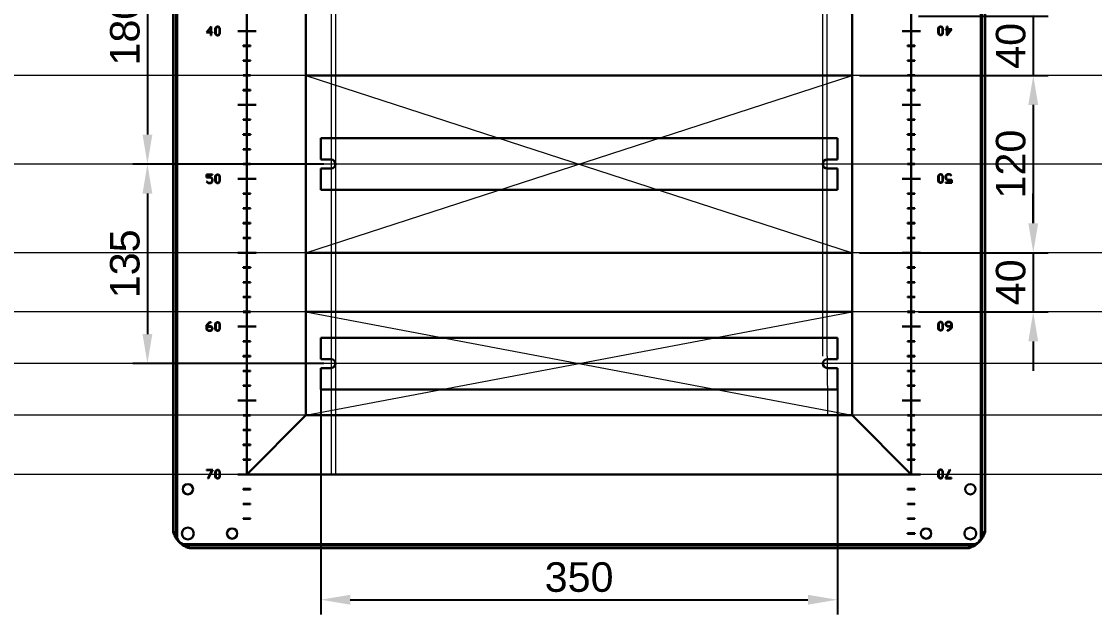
# Model space of a CAD drawing. Header units: millimetres. Extents: x 0 to 53000, y -591 to 24400.
# Drawn here: x 5230 to 5957, y 2430 to 2832 of the extents above; entities that cross this region are included whole.
import ezdxf

# ---------------------------------------------------------------- set-up
doc = ezdxf.new("R2010")
doc.units = ezdxf.units.MM
doc.layers.add('КК перф 40х60', color=6, linetype='Continuous', lineweight=30)
doc.layers.add('Основная', color=7, linetype='Continuous', lineweight=30)
doc.layers.add('Привязки', color=2, linetype='Continuous', lineweight=0, plot=False, transparency=0.8)
doc.layers.add('размеры', color=3, linetype='Continuous')
doc.styles.get("Standard").update_dxf_attribs({"font": 'arial.ttf'})
doc.dimstyles.new('ISO2', dxfattribs={"dimtxt": 20, "dimasz": 20, "dimexe": 10, "dimexo": 5, "dimgap": 5, "dimtad": 1, "dimdec": 4, "dimdsep": 46, "dimlunit": 6, "dimtxsty": 'Standard', "dimcen": 20, "dimadec": 0, "dimazin": 0, "dimtfac": 1, "dimtdec": 4, "dimtmove": 0, "dimatfit": 3, "dimfxl": 1, "dimtolj": 1, "dimtzin": 0, "dimarcsym": 0})

# ---------------------------------------------------------------- blocks, each defined once
blk = doc.blocks.new('*D343')
at = {"layer": 'Defpoints', "color": 0, "transparency": 16777216}
for p in [(5439.87, 2915), (5315.5, 2735), (5439.87, 2735)]:
    blk.add_point(p, dxfattribs=at)
at = {"layer": 'размеры', "color": 0, "lineweight": -2, "transparency": 16777216}
for p, q in [((5434.87, 2915), (5305.5, 2915)), ((5315.5, 2895), (5315.5, 2755)), ((5434.87, 2735), (5305.5, 2735))]:
    blk.add_line(p, q, dxfattribs=at)
at = {"layer": 'размеры', "color": 0, "transparency": 16777216}
for points in [[(5312.17, 2895), (5318.83, 2895), (5315.5, 2915)], [(5312.17, 2755), (5318.83, 2755), (5315.5, 2735)]]:
    blk.add_solid(points, dxfattribs=at)
at = {"layer": 'размеры', "color": 0, "transparency": 16777216, "insert": (5300.29, 2825), "char_height": 20, "attachment_point": 5, "rotation": 90}
blk.add_mtext('\\A1;180', dxfattribs=at)
blk = doc.blocks.new('*D330')
at = {"layer": 'Defpoints', "color": 0, "transparency": 16777216}
for p in [(5439.87, 2735), (5315.5, 2600), (5439.87, 2600)]:
    blk.add_point(p, dxfattribs=at)
at = {"layer": 'размеры', "color": 0, "lineweight": -2, "transparency": 16777216}
for p, q in [((5434.87, 2735), (5305.5, 2735)), ((5315.5, 2715), (5315.5, 2620)), ((5434.87, 2600), (5305.5, 2600))]:
    blk.add_line(p, q, dxfattribs=at)
at = {"layer": 'размеры', "color": 0, "transparency": 16777216}
for points in [[(5312.17, 2715), (5318.83, 2715), (5315.5, 2735)], [(5312.17, 2620), (5318.83, 2620), (5315.5, 2600)]]:
    blk.add_solid(points, dxfattribs=at)
at = {"layer": 'размеры', "color": 0, "transparency": 16777216, "insert": (5300.28, 2667.5), "char_height": 20, "attachment_point": 5, "rotation": 90}
blk.add_mtext('\\A1;135', dxfattribs=at)
blk = doc.blocks.new('*D336')
at = {"layer": 'Defpoints', "color": 0, "transparency": 16777216}
for p in [(5792.87, 2795), (5792.87, 2675), (5915.5, 2675)]:
    blk.add_point(p, dxfattribs=at)
at = {"layer": 'размеры', "color": 0, "lineweight": -2, "transparency": 16777216}
for p, q in [((5797.87, 2795), (5925.5, 2795)), ((5915.5, 2775), (5915.5, 2695)), ((5797.87, 2675), (5925.5, 2675))]:
    blk.add_line(p, q, dxfattribs=at)
at = {"layer": 'размеры', "color": 0, "transparency": 16777216}
for points in [[(5912.17, 2775), (5918.83, 2775), (5915.5, 2795)], [(5912.17, 2695), (5918.83, 2695), (5915.5, 2675)]]:
    blk.add_solid(points, dxfattribs=at)
at = {"layer": 'размеры', "color": 0, "transparency": 16777216, "insert": (5900.29, 2735), "char_height": 20, "attachment_point": 5, "rotation": 90}
blk.add_mtext('\\A1;120', dxfattribs=at)
blk = doc.blocks.new('*D337')
at = {"layer": 'Defpoints', "color": 0, "transparency": 16777216}
for p in [(5432.87, 2587.5), (5782.87, 2587.5), (5782.87, 2440.18)]:
    blk.add_point(p, dxfattribs=at)
at = {"layer": 'размеры', "color": 0, "lineweight": -2, "transparency": 16777216}
for p, q in [((5432.87, 2582.5), (5432.87, 2430.18)), ((5782.87, 2582.5), (5782.87, 2430.18)), ((5452.87, 2440.18), (5762.87, 2440.18))]:
    blk.add_line(p, q, dxfattribs=at)
at = {"layer": 'размеры', "color": 0, "transparency": 16777216}
for points in [[(5452.87, 2443.51), (5452.87, 2436.85), (5432.87, 2440.18)], [(5762.87, 2443.51), (5762.87, 2436.85), (5782.87, 2440.18)]]:
    blk.add_solid(points, dxfattribs=at)
at = {"layer": 'размеры', "color": 0, "transparency": 16777216, "insert": (5607.87, 2455.4), "char_height": 20, "attachment_point": 5}
blk.add_mtext('\\A1;350', dxfattribs=at)
blk = doc.blocks.new('*D364')
at = {"layer": 'Defpoints', "color": 0, "transparency": 16777216}
for p in [(5832.86, 2835), (5832.86, 2795), (5915.49, 2795)]:
    blk.add_point(p, dxfattribs=at)
at = {"layer": 'размеры', "color": 0, "lineweight": -2, "transparency": 16777216}
for p, q in [((5915.49, 2855), (5915.49, 2875)), ((5837.86, 2835), (5925.49, 2835)), ((5915.49, 2835), (5915.49, 2795)), ((5837.86, 2795), (5925.49, 2795)), ((5915.49, 2775), (5915.49, 2755))]:
    blk.add_line(p, q, dxfattribs=at)
at = {"layer": 'размеры', "color": 0, "transparency": 16777216}
for points in [[(5912.16, 2855), (5918.82, 2855), (5915.49, 2835)], [(5912.16, 2775), (5918.82, 2775), (5915.49, 2795)]]:
    blk.add_solid(points, dxfattribs=at)
at = {"layer": 'размеры', "color": 0, "transparency": 16777216, "insert": (5900.28, 2815), "char_height": 20, "attachment_point": 5, "rotation": 90}
blk.add_mtext('\\A1;40', dxfattribs=at)
blk = doc.blocks.new('*D365')
at = {"layer": 'Defpoints', "color": 0, "transparency": 16777216}
for p in [(5832.86, 2675), (5832.86, 2635), (5915.49, 2635)]:
    blk.add_point(p, dxfattribs=at)
at = {"layer": 'размеры', "color": 0, "lineweight": -2, "transparency": 16777216}
for p, q in [((5915.49, 2695), (5915.49, 2715)), ((5837.86, 2675), (5925.49, 2675)), ((5915.49, 2675), (5915.49, 2635)), ((5837.86, 2635), (5925.49, 2635)), ((5915.49, 2615), (5915.49, 2595))]:
    blk.add_line(p, q, dxfattribs=at)
at = {"layer": 'размеры', "color": 0, "transparency": 16777216}
for points in [[(5912.16, 2695), (5918.82, 2695), (5915.49, 2675)], [(5912.16, 2615), (5918.82, 2615), (5915.49, 2635)]]:
    blk.add_solid(points, dxfattribs=at)
at = {"layer": 'размеры', "color": 0, "transparency": 16777216, "insert": (5900.28, 2655), "char_height": 20, "attachment_point": 5, "rotation": 90}
blk.add_mtext('\\A1;40', dxfattribs=at)

msp = doc.modelspace()

# ---------------------------------------------------------------- linework, layer by layer
at = {"layer": 'КК перф 40х60'}
for p, q in [((5382.86886, 2524.99999), (5382.86886, 3175)), ((5832.86886, 3175), (5832.86886, 2524.99999)), ((5422.86886, 3135), (5422.86886, 2564.99999)), ((5792.86886, 2565), (5792.86886, 3135)), ((5422.83587, 2935.00128), (5422.86886, 2685)), ((5422.86886, 2849.99999), (5422.86886, 2564.99999)), ((5422.85786, 2794.99999), (5792.85787, 2794.99999)), ((5422.86886, 2685), (5422.86886, 2565)), ((5422.86886, 2645), (5422.86886, 2685)), ((5422.85786, 2675), (5792.85787, 2675)), ((5422.85786, 2635), (5792.85787, 2635)), ((5422.86886, 2564.99999), (5382.86886, 2524.99999)), ((5422.86886, 2564.99999), (5792.86886, 2564.99999)), ((5792.86886, 2565), (5832.86886, 2524.99999)), ((5832.86886, 2524.99999), (5382.86886, 2524.99999))]:
    msp.add_line(p, q, dxfattribs=at)
at = {"layer": 'Основная', "linetype": 'Continuous'}
for p, q in [((5332.86886, 3213.21365), (5332.86886, 2486.78634)), ((5332.86886, 3213.21365), (5332.86886, 2486.78634)), ((5332.86886, 3212.89998), (5332.86886, 2487.10001)), ((5332.86886, 3212.89998), (5332.86886, 2487.10001)), ((5334.76887, 3215.13706), (5334.76887, 2484.86292)), ((5334.76887, 3215.13706), (5334.76887, 2484.86292)), ((5335.66887, 2480.67862), (5335.66887, 3219.32137)), ((5335.66887, 2480.67862), (5335.66887, 3219.32137)), ((5880.06885, 3219.32137), (5880.06885, 2480.67862)), ((5880.06885, 3219.32137), (5880.06885, 2480.67862)), ((5880.96885, 2484.86292), (5880.96885, 3215.13706)), ((5880.96885, 2484.86292), (5880.96885, 3215.13706)), ((5882.86887, 2486.78634), (5882.86887, 3213.21365)), ((5882.86887, 2486.78634), (5882.86887, 3213.21365)), ((5882.86887, 2487.10001), (5882.86887, 3212.89998)), ((5882.86887, 2487.10001), (5882.86887, 3212.89998)), ((5358.71935, 2828.15113), (5355.4448, 2823.93365)), ((5355.92447, 2824.20507), (5358.36604, 2827.61298)), ((5358.36604, 2827.61298), (5358.36604, 2824.20507)), ((5358.71935, 2824.20741), (5358.71935, 2828.15113)), ((5362.46302, 2828.00139), (5361.42532, 2826.97656)), ((5361.77747, 2826.89115), (5362.6233, 2827.7405)), ((5363.57325, 2828.00139), (5362.46302, 2828.00139)), ((5362.6233, 2827.7405), (5363.41297, 2827.7405)), ((5363.41297, 2827.7405), (5364.28104, 2826.86776)), ((5364.63435, 2826.95199), (5363.57325, 2828.00139)), ((5852.1633, 2828.13923), (5851.10338, 2827.09686)), ((5851.45668, 2827.05591), (5852.32357, 2827.92397)), ((5853.27704, 2828.13923), (5852.1633, 2828.13923)), ((5852.32357, 2827.92397), (5853.1156, 2827.92397)), ((5853.1156, 2827.92397), (5853.96026, 2827.07931)), ((5854.3124, 2827.12025), (5853.27704, 2828.13923)), ((5857.01838, 2828.13923), (5857.01838, 2826.29197)), ((5857.37169, 2828.13923), (5857.01838, 2828.13923)), ((5857.37169, 2826.29197), (5857.37169, 2828.13923)), ((5355.4448, 2823.93365), (5358.36604, 2823.93365)), ((5358.36604, 2824.20507), (5355.92447, 2824.20507)), ((5358.36604, 2823.93365), (5358.36604, 2822.08639)), ((5358.36604, 2822.08639), (5358.71935, 2822.08639)), ((5359.60613, 2824.20741), (5358.71935, 2824.20741)), ((5358.71935, 2823.93365), (5359.60613, 2823.93365)), ((5358.71935, 2822.08639), (5358.71935, 2823.93365)), ((5359.60613, 2823.93365), (5359.60613, 2824.20741)), ((5361.42532, 2826.97656), (5361.42532, 2823.10537)), ((5361.42532, 2823.10537), (5362.46069, 2822.08639)), ((5361.77747, 2823.14631), (5361.77747, 2826.89115)), ((5362.62212, 2822.30165), (5361.77747, 2823.14631)), ((5362.46069, 2822.08639), (5363.57443, 2822.08639)), ((5363.41415, 2822.30165), (5362.62212, 2822.30165)), ((5364.28104, 2823.16971), (5363.41415, 2822.30165)), ((5363.57443, 2822.08639), (5364.63435, 2823.12877)), ((5364.28104, 2826.86776), (5364.28104, 2823.16971)), ((5364.63435, 2823.12877), (5364.63435, 2826.95199)), ((5851.10338, 2827.09686), (5851.10338, 2823.27363)), ((5851.10338, 2823.27363), (5852.16447, 2822.22424)), ((5851.45668, 2823.35787), (5851.45668, 2827.05591)), ((5852.32475, 2822.48512), (5851.45668, 2823.35787)), ((5852.16447, 2822.22424), (5853.2747, 2822.22424)), ((5853.11442, 2822.48512), (5852.32475, 2822.48512)), ((5853.96026, 2823.33447), (5853.11442, 2822.48512)), ((5853.2747, 2822.22424), (5854.3124, 2823.24906)), ((5853.96026, 2827.07931), (5853.96026, 2823.33447)), ((5854.3124, 2823.24906), (5854.3124, 2827.12025)), ((5856.1316, 2826.29197), (5856.1316, 2826.01821)), ((5857.01838, 2826.29197), (5856.1316, 2826.29197)), ((5856.1316, 2826.01821), (5857.01838, 2826.01821)), ((5857.01838, 2822.07449), (5860.29292, 2826.29197)), ((5857.01838, 2826.01821), (5857.01838, 2822.07449)), ((5860.29292, 2826.29197), (5857.37169, 2826.29197)), ((5857.37169, 2826.02055), (5859.81326, 2826.02055)), ((5859.81326, 2826.02055), (5857.37169, 2822.61264)), ((5857.37169, 2822.61264), (5857.37169, 2826.02055)), ((5380.36886, 2815.14999), (5380.36886, 2814.85)), ((5385.36887, 2815.14999), (5380.36886, 2815.14999)), ((5380.36886, 2814.85), (5385.36887, 2814.85)), ((5385.36887, 2814.85), (5385.36887, 2815.14999)), ((5830.36886, 2815.14999), (5830.36886, 2814.85)), ((5835.36887, 2815.14999), (5830.36886, 2815.14999)), ((5830.36886, 2814.85), (5835.36887, 2814.85)), ((5835.36887, 2814.85), (5835.36887, 2815.14999)), ((5380.36886, 2805.14999), (5380.36886, 2804.84999)), ((5385.36887, 2805.14999), (5380.36886, 2805.14999)), ((5380.36886, 2804.84999), (5385.36887, 2804.84999)), ((5385.36887, 2804.84999), (5385.36887, 2805.14999)), ((5835.36887, 2805.14999), (5830.36886, 2805.14999)), ((5830.36886, 2805.14999), (5830.36886, 2804.84999)), ((5830.36886, 2804.84999), (5835.36887, 2804.84999)), ((5835.36887, 2804.84999), (5835.36887, 2805.14999)), ((5385.36887, 2795.14999), (5380.36886, 2795.14999)), ((5380.36886, 2795.14999), (5380.36886, 2794.85)), ((5380.36886, 2794.85), (5385.36887, 2794.85)), ((5385.36887, 2794.85), (5385.36887, 2795.14999)), ((5830.36886, 2795.14999), (5830.36886, 2794.85)), ((5835.36887, 2795.14999), (5830.36886, 2795.14999)), ((5830.36886, 2794.85), (5835.36887, 2794.85)), ((5835.36887, 2794.85), (5835.36887, 2795.14999)), ((5385.36887, 2785.14999), (5380.36886, 2785.14999)), ((5380.36886, 2785.14999), (5380.36886, 2784.84999)), ((5380.36886, 2784.84999), (5385.36887, 2784.84999)), ((5385.36887, 2784.84999), (5385.36887, 2785.14999)), ((5830.36886, 2785.14999), (5830.36886, 2784.84999)), ((5835.36887, 2785.14999), (5830.36886, 2785.14999)), ((5830.36886, 2784.84999), (5835.36887, 2784.84999)), ((5835.36887, 2784.84999), (5835.36887, 2785.14999)), ((5385.36887, 2765.15), (5380.36886, 2765.15)), ((5380.36886, 2765.15), (5380.36886, 2764.84999)), ((5380.36886, 2764.84999), (5385.36887, 2764.84999)), ((5385.36887, 2764.84999), (5385.36887, 2765.15)), ((5830.36886, 2765.15), (5830.36886, 2764.84999)), ((5835.36887, 2765.15), (5830.36886, 2765.15)), ((5830.36886, 2764.84999), (5835.36887, 2764.84999)), ((5835.36887, 2764.84999), (5835.36887, 2765.15)), ((5380.36886, 2755.14999), (5380.36886, 2754.84999)), ((5385.36887, 2755.14999), (5380.36886, 2755.14999)), ((5380.36886, 2754.84999), (5385.36887, 2754.84999)), ((5385.36887, 2754.84999), (5385.36887, 2755.14999)), ((5830.36886, 2755.14999), (5830.36886, 2754.84999)), ((5835.36887, 2755.14999), (5830.36886, 2755.14999)), ((5830.36886, 2754.84999), (5835.36887, 2754.84999)), ((5835.36887, 2754.84999), (5835.36887, 2755.14999)), ((5380.36886, 2745.14999), (5380.36886, 2744.84999)), ((5385.36887, 2745.14999), (5380.36886, 2745.14999)), ((5380.36886, 2744.84999), (5385.36887, 2744.84999)), ((5385.36887, 2744.84999), (5385.36887, 2745.14999)), ((5830.36886, 2745.14999), (5830.36886, 2744.84999)), ((5835.36887, 2745.14999), (5830.36886, 2745.14999)), ((5830.36886, 2744.84999), (5835.36887, 2744.84999)), ((5835.36887, 2744.84999), (5835.36887, 2745.14999)), ((5385.36887, 2735.14999), (5380.36886, 2735.14999)), ((5380.36886, 2735.14999), (5380.36886, 2734.85)), ((5380.36886, 2734.85), (5385.36887, 2734.85)), ((5385.36887, 2734.85), (5385.36887, 2735.14999)), ((5830.36886, 2735.14999), (5830.36886, 2734.85)), ((5835.36887, 2735.14999), (5830.36886, 2735.14999)), ((5830.36886, 2734.85), (5835.36887, 2734.85)), ((5835.36887, 2734.85), (5835.36887, 2735.14999)), ((5355.51034, 2728.03018), (5355.51034, 2725.87407)), ((5359.60613, 2728.03018), (5355.51034, 2728.03018)), ((5355.51034, 2725.87407), (5358.4491, 2725.87407)), ((5355.86245, 2726.15835), (5355.86245, 2727.75877)), ((5355.86245, 2727.75877), (5359.60613, 2727.75877)), ((5358.61289, 2726.15835), (5355.86245, 2726.15835)), ((5358.4491, 2725.87407), (5359.31951, 2725.0177)), ((5359.67165, 2725.11012), (5358.61289, 2726.15835)), ((5359.60613, 2727.75877), (5359.60613, 2728.03018)), ((5362.46302, 2728.03018), (5361.42532, 2727.00536)), ((5361.42532, 2727.00536), (5361.42532, 2723.13416)), ((5361.77747, 2726.91995), (5362.6233, 2727.7693)), ((5361.77747, 2723.17511), (5361.77747, 2726.91995)), ((5363.57325, 2728.03018), (5362.46302, 2728.03018)), ((5362.6233, 2727.7693), (5363.41297, 2727.7693)), ((5363.41297, 2727.7693), (5364.28104, 2726.89655)), ((5364.63435, 2726.98078), (5363.57325, 2728.03018)), ((5364.28104, 2726.89655), (5364.28104, 2723.1985)), ((5364.63435, 2723.15755), (5364.63435, 2726.98078)), ((5852.1633, 2728.16803), (5851.10338, 2727.12565)), ((5851.10338, 2727.12565), (5851.10338, 2723.30242)), ((5851.45668, 2727.0847), (5852.32357, 2727.95277)), ((5851.45668, 2723.38666), (5851.45668, 2727.0847)), ((5853.27704, 2728.16803), (5852.1633, 2728.16803)), ((5852.32357, 2727.95277), (5853.1156, 2727.95277)), ((5853.1156, 2727.95277), (5853.96026, 2727.10811)), ((5854.3124, 2727.14905), (5853.27704, 2728.16803)), ((5853.96026, 2727.10811), (5853.96026, 2723.36327)), ((5854.3124, 2723.27787), (5854.3124, 2727.14905)), ((5857.12601, 2728.16803), (5856.06608, 2727.12331)), ((5856.06608, 2727.12331), (5856.06608, 2725.17309)), ((5856.41822, 2727.04025), (5857.28863, 2727.89545)), ((5856.41822, 2725.26552), (5856.41822, 2727.04025)), ((5859.19206, 2728.16803), (5857.12601, 2728.16803)), ((5857.28863, 2727.89545), (5859.03059, 2727.89545)), ((5859.03059, 2727.89545), (5860.01681, 2726.97356)), ((5860.21219, 2727.14086), (5859.19206, 2728.16803)), ((5860.01681, 2726.97356), (5860.21219, 2727.14086)), ((5355.72092, 2723.30965), (5355.52554, 2723.14236)), ((5355.52554, 2723.14236), (5356.54567, 2722.11519)), ((5356.70714, 2722.38778), (5355.72092, 2723.30965)), ((5356.54567, 2722.11519), (5358.61172, 2722.11519)), ((5358.4491, 2722.38778), (5356.70714, 2722.38778)), ((5359.31951, 2723.24297), (5358.4491, 2722.38778)), ((5358.61172, 2722.11519), (5359.67165, 2723.15991)), ((5359.31951, 2725.0177), (5359.31951, 2723.24297)), ((5359.67165, 2723.15991), (5359.67165, 2725.11012)), ((5361.42532, 2723.13416), (5362.46069, 2722.11519)), ((5362.62212, 2722.33045), (5361.77747, 2723.17511)), ((5362.46069, 2722.11519), (5363.57443, 2722.11519)), ((5363.41415, 2722.33045), (5362.62212, 2722.33045)), ((5364.28104, 2723.1985), (5363.41415, 2722.33045)), ((5363.57443, 2722.11519), (5364.63435, 2723.15755)), ((5851.10338, 2723.30242), (5852.16447, 2722.25302)), ((5852.32475, 2722.51391), (5851.45668, 2723.38666)), ((5852.16447, 2722.25302), (5853.2747, 2722.25302)), ((5853.11442, 2722.51391), (5852.32475, 2722.51391)), ((5853.96026, 2723.36327), (5853.11442, 2722.51391)), ((5853.2747, 2722.25302), (5854.3124, 2723.27787)), ((5856.06608, 2725.17309), (5857.12483, 2724.12486)), ((5856.1316, 2722.52445), (5856.1316, 2722.25302)), ((5859.87527, 2722.52445), (5856.1316, 2722.52445)), ((5856.1316, 2722.25302), (5860.22739, 2722.25302)), ((5857.28863, 2724.40915), (5856.41822, 2725.26552)), ((5857.12483, 2724.12486), (5859.87527, 2724.12486)), ((5860.22739, 2724.40915), (5857.28863, 2724.40915)), ((5859.87527, 2724.12486), (5859.87527, 2722.52445)), ((5860.22739, 2722.25302), (5860.22739, 2724.40915)), ((5380.36886, 2715.15), (5380.36886, 2714.84999)), ((5385.36887, 2715.15), (5380.36886, 2715.15)), ((5380.36886, 2714.84999), (5385.36887, 2714.84999)), ((5385.36887, 2714.84999), (5385.36887, 2715.15)), ((5830.36886, 2715.15), (5830.36886, 2714.84999)), ((5835.36887, 2715.15), (5830.36886, 2715.15)), ((5830.36886, 2714.84999), (5835.36887, 2714.84999)), ((5835.36887, 2714.84999), (5835.36887, 2715.15)), ((5385.36887, 2705.14999), (5380.36886, 2705.14999)), ((5380.36886, 2705.14999), (5380.36886, 2704.84999)), ((5380.36886, 2704.84999), (5385.36887, 2704.84999)), ((5385.36887, 2704.84999), (5385.36887, 2705.14999)), ((5835.36887, 2705.14999), (5830.36886, 2705.14999)), ((5830.36886, 2705.14999), (5830.36886, 2704.84999)), ((5830.36886, 2704.84999), (5835.36887, 2704.84999)), ((5835.36887, 2704.84999), (5835.36887, 2705.14999)), ((5380.36886, 2695.14999), (5380.36886, 2694.85)), ((5385.36887, 2695.14999), (5380.36886, 2695.14999)), ((5380.36886, 2694.85), (5385.36887, 2694.85)), ((5385.36887, 2694.85), (5385.36887, 2695.14999)), ((5830.36886, 2695.14999), (5830.36886, 2694.85)), ((5835.36887, 2695.14999), (5830.36886, 2695.14999)), ((5830.36886, 2694.85), (5835.36887, 2694.85)), ((5835.36887, 2694.85), (5835.36887, 2695.14999)), ((5385.36887, 2685.15), (5380.36886, 2685.15)), ((5380.36886, 2685.15), (5380.36886, 2684.84999)), ((5380.36886, 2684.84999), (5385.36887, 2684.84999)), ((5385.36887, 2684.84999), (5385.36887, 2685.15)), ((5830.36886, 2685.15), (5830.36886, 2684.84999)), ((5835.36887, 2685.15), (5830.36886, 2685.15)), ((5830.36886, 2684.84999), (5835.36887, 2684.84999)), ((5835.36887, 2684.84999), (5835.36887, 2685.15)), ((5380.36886, 2665.14999), (5380.36886, 2664.85)), ((5385.36887, 2665.14999), (5380.36886, 2665.14999)), ((5380.36886, 2664.85), (5385.36887, 2664.85)), ((5385.36887, 2664.85), (5385.36887, 2665.14999)), ((5830.36886, 2665.14999), (5830.36886, 2664.85)), ((5835.36887, 2665.14999), (5830.36886, 2665.14999)), ((5830.36886, 2664.85), (5835.36887, 2664.85)), ((5835.36887, 2664.85), (5835.36887, 2665.14999)), ((5385.36887, 2655.15), (5380.36886, 2655.15)), ((5380.36886, 2655.15), (5380.36886, 2654.84999)), ((5380.36886, 2654.84999), (5385.36887, 2654.84999)), ((5385.36887, 2654.84999), (5385.36887, 2655.15)), ((5830.36886, 2655.15), (5830.36886, 2654.84999)), ((5835.36887, 2655.15), (5830.36886, 2655.15)), ((5830.36886, 2654.84999), (5835.36887, 2654.84999)), ((5835.36887, 2654.84999), (5835.36887, 2655.15)), ((5380.36886, 2645.14999), (5380.36886, 2644.85)), ((5385.36887, 2645.14999), (5380.36886, 2645.14999)), ((5380.36886, 2644.85), (5385.36887, 2644.85)), ((5385.36887, 2644.85), (5385.36887, 2645.14999)), ((5830.36886, 2645.14999), (5830.36886, 2644.85)), ((5835.36887, 2645.14999), (5830.36886, 2645.14999)), ((5830.36886, 2644.85), (5835.36887, 2644.85)), ((5835.36887, 2644.85), (5835.36887, 2645.14999)), ((5380.36886, 2635.15), (5380.36886, 2634.85)), ((5385.36887, 2635.15), (5380.36886, 2635.15)), ((5380.36886, 2634.85), (5385.36887, 2634.85)), ((5385.36887, 2634.85), (5385.36887, 2635.15)), ((5830.36886, 2635.15), (5830.36886, 2634.85)), ((5835.36887, 2635.15), (5830.36886, 2635.15)), ((5830.36886, 2634.85), (5835.36887, 2634.85)), ((5835.36887, 2634.85), (5835.36887, 2635.15)), ((5357.50149, 2628.05898), (5355.51034, 2626.09707)), ((5355.51034, 2626.09707), (5355.51034, 2623.16296)), ((5355.86245, 2626.00698), (5357.66177, 2627.7864)), ((5355.86245, 2625.2372), (5355.86245, 2626.00698)), ((5358.61055, 2625.2372), (5355.86245, 2625.2372)), ((5355.86245, 2623.2039), (5355.86245, 2624.9377)), ((5355.86245, 2624.9377), (5358.44676, 2624.9377)), ((5358.65266, 2628.05898), (5357.50149, 2628.05898)), ((5357.66177, 2627.7864), (5358.65266, 2627.7864)), ((5358.44676, 2624.9377), (5359.31951, 2624.06963)), ((5359.67165, 2624.19014), (5358.61055, 2625.2372)), ((5358.65266, 2627.7864), (5358.65266, 2628.05898)), ((5359.31951, 2624.06963), (5359.31951, 2623.22731)), ((5359.67165, 2623.18636), (5359.67165, 2624.19014)), ((5362.46302, 2628.05898), (5361.42532, 2627.03416)), ((5361.42532, 2627.03416), (5361.42532, 2623.16296)), ((5361.77747, 2626.94874), (5362.6233, 2627.7981)), ((5361.77747, 2623.2039), (5361.77747, 2626.94874)), ((5363.57325, 2628.05898), (5362.46302, 2628.05898)), ((5362.6233, 2627.7981), (5363.41297, 2627.7981)), ((5363.41297, 2627.7981), (5364.28104, 2626.92535)), ((5364.63435, 2627.00959), (5363.57325, 2628.05898)), ((5364.28104, 2626.92535), (5364.28104, 2623.22731)), ((5364.63435, 2623.18636), (5364.63435, 2627.00959)), ((5852.1633, 2628.19684), (5851.10338, 2627.15445)), ((5851.10338, 2627.15445), (5851.10338, 2623.33123)), ((5851.45668, 2627.11351), (5852.32357, 2627.98157)), ((5851.45668, 2623.41546), (5851.45668, 2627.11351)), ((5853.27704, 2628.19684), (5852.1633, 2628.19684)), ((5852.32357, 2627.98157), (5853.1156, 2627.98157)), ((5853.1156, 2627.98157), (5853.96026, 2627.1369)), ((5854.3124, 2627.17785), (5853.27704, 2628.19684)), ((5853.96026, 2627.1369), (5853.96026, 2623.39206)), ((5854.3124, 2623.30666), (5854.3124, 2627.17785)), ((5857.12601, 2628.19684), (5856.06608, 2627.15445)), ((5856.06608, 2627.15445), (5856.06608, 2626.15068)), ((5856.06608, 2626.15068), (5857.12717, 2625.10362)), ((5856.41822, 2627.11351), (5857.28979, 2627.98157)), ((5856.41822, 2626.27117), (5856.41822, 2627.11351)), ((5857.29097, 2625.40312), (5856.41822, 2626.27117)), ((5859.19206, 2628.19684), (5857.12601, 2628.19684)), ((5857.12717, 2625.10362), (5859.87527, 2625.10362)), ((5857.28979, 2627.98157), (5859.03059, 2627.98157)), ((5859.87527, 2625.40312), (5857.29097, 2625.40312)), ((5859.87527, 2624.33383), (5858.07596, 2622.55442)), ((5858.23624, 2622.28183), (5860.22739, 2624.24375)), ((5859.03059, 2627.98157), (5859.87527, 2627.1369)), ((5860.22739, 2627.17785), (5859.19206, 2628.19684)), ((5859.87527, 2627.1369), (5859.87527, 2625.40312)), ((5859.87527, 2625.10362), (5859.87527, 2624.33383)), ((5860.22739, 2624.24375), (5860.22739, 2627.17785)), ((5355.51034, 2623.16296), (5356.54567, 2622.14398)), ((5356.70714, 2622.35925), (5355.86245, 2623.2039)), ((5356.54567, 2622.14398), (5358.61172, 2622.14398)), ((5358.44794, 2622.35925), (5356.70714, 2622.35925)), ((5359.31951, 2623.22731), (5358.44794, 2622.35925)), ((5358.61172, 2622.14398), (5359.67165, 2623.18636)), ((5361.42532, 2623.16296), (5362.46069, 2622.14398)), ((5362.62212, 2622.35925), (5361.77747, 2623.2039)), ((5362.46069, 2622.14398), (5363.57443, 2622.14398)), ((5363.41415, 2622.35925), (5362.62212, 2622.35925)), ((5364.28104, 2623.22731), (5363.41415, 2622.35925)), ((5363.57443, 2622.14398), (5364.63435, 2623.18636)), ((5851.10338, 2623.33123), (5852.16447, 2622.28183)), ((5852.32475, 2622.54271), (5851.45668, 2623.41546)), ((5852.16447, 2622.28183), (5853.2747, 2622.28183)), ((5853.11442, 2622.54271), (5852.32475, 2622.54271)), ((5853.96026, 2623.39206), (5853.11442, 2622.54271)), ((5853.2747, 2622.28183), (5854.3124, 2623.30666)), ((5857.08506, 2622.55442), (5857.08506, 2622.28183)), ((5858.07596, 2622.55442), (5857.08506, 2622.55442)), ((5857.08506, 2622.28183), (5858.23624, 2622.28183)), ((5380.36886, 2615.14999), (5380.36886, 2614.85)), ((5385.36887, 2615.14999), (5380.36886, 2615.14999)), ((5380.36886, 2614.85), (5385.36887, 2614.85)), ((5385.36887, 2614.85), (5385.36887, 2615.14999)), ((5835.36887, 2615.14999), (5830.36886, 2615.14999)), ((5830.36886, 2615.14999), (5830.36886, 2614.85)), ((5830.36886, 2614.85), (5835.36887, 2614.85)), ((5835.36887, 2614.85), (5835.36887, 2615.14999)), ((5380.36886, 2605.15), (5380.36886, 2604.84999)), ((5385.36887, 2605.15), (5380.36886, 2605.15)), ((5380.36886, 2604.84999), (5385.36887, 2604.84999)), ((5385.36887, 2604.84999), (5385.36887, 2605.15)), ((5830.36886, 2605.15), (5830.36886, 2604.84999)), ((5835.36887, 2605.15), (5830.36886, 2605.15)), ((5830.36886, 2604.84999), (5835.36887, 2604.84999)), ((5835.36887, 2604.84999), (5835.36887, 2605.15)), ((5380.36886, 2595.14999), (5380.36886, 2594.85)), ((5385.36887, 2595.14999), (5380.36886, 2595.14999)), ((5380.36886, 2594.85), (5385.36887, 2594.85)), ((5385.36887, 2594.85), (5385.36887, 2595.14999)), ((5830.36886, 2595.14999), (5830.36886, 2594.85)), ((5835.36887, 2595.14999), (5830.36886, 2595.14999)), ((5830.36886, 2594.85), (5835.36887, 2594.85)), ((5835.36887, 2594.85), (5835.36887, 2595.14999)), ((5385.36887, 2585.15), (5380.36886, 2585.15)), ((5380.36886, 2585.15), (5380.36886, 2584.84998)), ((5380.36886, 2584.84998), (5385.36887, 2584.84998)), ((5385.36887, 2584.84998), (5385.36887, 2585.15)), ((5830.36886, 2585.15), (5830.36886, 2584.84998)), ((5835.36887, 2585.15), (5830.36886, 2585.15)), ((5830.36886, 2584.84998), (5835.36887, 2584.84998)), ((5835.36887, 2584.84998), (5835.36887, 2585.15)), ((5380.36886, 2565.14999), (5380.36886, 2564.85)), ((5385.36887, 2565.14999), (5380.36886, 2565.14999)), ((5380.36886, 2564.85), (5385.36887, 2564.85)), ((5385.36887, 2564.85), (5385.36887, 2565.14999)), ((5830.36886, 2565.14999), (5830.36886, 2564.85)), ((5835.36887, 2565.14999), (5830.36886, 2565.14999)), ((5830.36886, 2564.85), (5835.36887, 2564.85)), ((5835.36887, 2564.85), (5835.36887, 2565.14999)), ((5380.36886, 2555.15), (5380.36886, 2554.84998)), ((5385.36887, 2555.15), (5380.36886, 2555.15)), ((5380.36886, 2554.84998), (5385.36887, 2554.84998)), ((5385.36887, 2554.84998), (5385.36887, 2555.15)), ((5835.36887, 2555.15), (5830.36886, 2555.15)), ((5830.36886, 2555.15), (5830.36886, 2554.84998)), ((5830.36886, 2554.84998), (5835.36887, 2554.84998)), ((5835.36887, 2554.84998), (5835.36887, 2555.15)), ((5380.36886, 2545.14998), (5380.36886, 2544.84999)), ((5385.36887, 2545.14998), (5380.36886, 2545.14998)), ((5380.36886, 2544.84999), (5385.36887, 2544.84999)), ((5385.36887, 2544.84999), (5385.36887, 2545.14998)), ((5830.36886, 2545.14998), (5830.36886, 2544.84999)), ((5835.36887, 2545.14998), (5830.36886, 2545.14998)), ((5830.36886, 2544.84999), (5835.36887, 2544.84999)), ((5835.36887, 2544.84999), (5835.36887, 2545.14998)), ((5380.36886, 2535.14999), (5380.36886, 2534.85)), ((5385.36887, 2535.14999), (5380.36886, 2535.14999)), ((5380.36886, 2534.85), (5385.36887, 2534.85)), ((5385.36887, 2534.85), (5385.36887, 2535.14999)), ((5830.36886, 2535.14999), (5830.36886, 2534.85)), ((5835.36887, 2535.14999), (5830.36886, 2535.14999)), ((5830.36886, 2534.85), (5835.36887, 2534.85)), ((5835.36887, 2534.85), (5835.36887, 2535.14999)), ((5359.71142, 2528.08776), (5355.57233, 2528.08776)), ((5355.57233, 2528.08776), (5355.57233, 2527.81519)), ((5355.57233, 2527.81519), (5359.2809, 2527.81519)), ((5359.2809, 2527.81519), (5356.47081, 2522.27923)), ((5356.47081, 2522.27923), (5356.73637, 2522.17278)), ((5356.73637, 2522.17278), (5359.71142, 2528.08776)), ((5362.46302, 2528.08776), (5361.42532, 2527.06295)), ((5361.42532, 2527.06295), (5361.42532, 2523.19175)), ((5361.42532, 2523.19175), (5362.46069, 2522.17278)), ((5361.77747, 2526.97754), (5362.6233, 2527.82691)), ((5361.77747, 2523.2327), (5361.77747, 2526.97754)), ((5362.62212, 2522.38804), (5361.77747, 2523.2327)), ((5362.46069, 2522.17278), (5363.57443, 2522.17278)), ((5363.57325, 2528.08776), (5362.46302, 2528.08776)), ((5363.41415, 2522.38804), (5362.62212, 2522.38804)), ((5362.6233, 2527.82691), (5363.41297, 2527.82691)), ((5363.41297, 2527.82691), (5364.28104, 2526.95414)), ((5364.28104, 2523.25609), (5363.41415, 2522.38804)), ((5364.63435, 2527.0384), (5363.57325, 2528.08776)), ((5363.57443, 2522.17278), (5364.63435, 2523.21514)), ((5364.28104, 2526.95414), (5364.28104, 2523.25609)), ((5364.63435, 2523.21514), (5364.63435, 2527.0384)), ((5852.1633, 2528.22563), (5851.10338, 2527.18323)), ((5851.10338, 2527.18323), (5851.10338, 2523.36001)), ((5851.10338, 2523.36001), (5852.16447, 2522.31061)), ((5851.45668, 2527.14232), (5852.32357, 2528.01037)), ((5851.45668, 2523.44427), (5851.45668, 2527.14232)), ((5852.32475, 2522.5715), (5851.45668, 2523.44427)), ((5853.27704, 2528.22563), (5852.1633, 2528.22563)), ((5852.16447, 2522.31061), (5853.2747, 2522.31061)), ((5852.32357, 2528.01037), (5853.1156, 2528.01037)), ((5853.11442, 2522.5715), (5852.32475, 2522.5715)), ((5853.96026, 2523.42087), (5853.11442, 2522.5715)), ((5853.1156, 2528.01037), (5853.96026, 2527.16571)), ((5853.2747, 2522.31061), (5854.3124, 2523.33546)), ((5854.3124, 2527.20666), (5853.27704, 2528.22563)), ((5853.96026, 2527.16571), (5853.96026, 2523.42087)), ((5854.3124, 2523.33546), (5854.3124, 2527.20666)), ((5859.00135, 2528.22563), (5856.0263, 2522.31061)), ((5856.0263, 2522.31061), (5860.1654, 2522.31061)), ((5856.45683, 2522.58322), (5859.26692, 2528.11918)), ((5860.1654, 2522.58322), (5856.45683, 2522.58322)), ((5859.26692, 2528.11918), (5859.00135, 2528.22563)), ((5860.1654, 2522.31061), (5860.1654, 2522.58322)), ((5380.36886, 2515.14998), (5380.36886, 2514.84999)), ((5385.36887, 2515.14998), (5380.36886, 2515.14998)), ((5380.36886, 2514.84999), (5385.36887, 2514.84999)), ((5385.36887, 2514.84999), (5385.36887, 2515.14998)), ((5830.36886, 2515.14998), (5830.36886, 2514.84999)), ((5835.36887, 2515.14998), (5830.36886, 2515.14998)), ((5830.36886, 2514.84999), (5835.36887, 2514.84999)), ((5835.36887, 2514.84999), (5835.36887, 2515.14998)), ((5380.36886, 2505.14999), (5380.36886, 2504.85)), ((5385.36887, 2505.14999), (5380.36886, 2505.14999)), ((5380.36886, 2504.85), (5385.36887, 2504.85)), ((5385.36887, 2504.85), (5385.36887, 2505.14999)), ((5830.36886, 2505.14999), (5830.36886, 2504.85)), ((5835.36887, 2505.14999), (5830.36886, 2505.14999)), ((5830.36886, 2504.85), (5835.36887, 2504.85)), ((5835.36887, 2504.85), (5835.36887, 2505.14999)), ((5380.36886, 2495.15), (5380.36886, 2494.84998)), ((5385.36887, 2495.15), (5380.36886, 2495.15)), ((5380.36886, 2494.84998), (5385.36887, 2494.84998)), ((5385.36887, 2494.84998), (5385.36887, 2495.15)), ((5830.36886, 2495.15), (5830.36886, 2494.84998)), ((5835.36887, 2495.15), (5830.36886, 2495.15)), ((5830.36886, 2494.84998), (5835.36887, 2494.84998)), ((5835.36887, 2494.84998), (5835.36887, 2495.15)), ((5830.36886, 2485.14998), (5830.36886, 2484.84999)), ((5835.36887, 2485.14998), (5830.36886, 2485.14998)), ((5830.36886, 2484.84999), (5835.36887, 2484.84999)), ((5835.36887, 2484.84999), (5835.36887, 2485.14998)), ((5877.19022, 2477.79998), (5338.54751, 2477.79998)), ((5877.19022, 2477.79998), (5338.54751, 2477.79998)), ((5342.73182, 2476.89998), (5873.00591, 2476.89998)), ((5342.73182, 2476.89998), (5873.00591, 2476.89998)), ((5344.6552, 2474.99999), (5871.08253, 2474.99999)), ((5344.6552, 2474.99999), (5871.08253, 2474.99999)), ((5344.96887, 2474.99999), (5870.77857, 2474.99999)), ((5344.96887, 2474.99999), (5870.77857, 2474.99999))]:
    msp.add_line(p, q, dxfattribs=at)
at = {"layer": 'Основная'}
for p, q in [((5376.61886, 2824.99999), (5389.11887, 2824.99999)), ((5826.61887, 2824.99999), (5839.11887, 2824.99999)), ((5376.61886, 2774.99999), (5389.11887, 2774.99999)), ((5826.61887, 2774.99999), (5839.11887, 2774.99999)), ((5432.8689, 2752.5), (5432.8689, 2738)), ((5782.8689, 2752.49999), (5432.8689, 2752.49998)), ((5782.8689, 2752.49999), (5782.8689, 2737.99999)), ((5439.8689, 2738), (5432.8689, 2738)), ((5442.8689, 2735), (5442.8689, 2735)), ((5782.8689, 2737.99999), (5775.8689, 2737.99999)), ((5432.8689, 2732), (5439.8689, 2732)), ((5432.8689, 2717.5), (5432.8689, 2732)), ((5775.8689, 2731.99999), (5782.8689, 2731.99999)), ((5782.8689, 2731.99999), (5782.8689, 2717.49999)), ((5376.61886, 2725), (5389.11886, 2725)), ((5826.61886, 2725), (5839.11887, 2725)), ((5432.8689, 2717.49998), (5782.8689, 2717.49998)), ((5376.61886, 2675), (5389.11886, 2675)), ((5826.61886, 2675), (5839.11887, 2675)), ((5376.61886, 2625), (5389.11886, 2625)), ((5826.61886, 2625), (5839.11887, 2625)), ((5432.87441, 2617.5), (5432.87441, 2603)), ((5782.87441, 2617.49999), (5432.87441, 2617.49998)), ((5782.87441, 2617.49999), (5782.87441, 2602.99999)), ((5439.8744, 2603), (5432.87441, 2603)), ((5782.87441, 2602.99999), (5775.8744, 2602.99999)), ((5432.87441, 2597), (5439.8744, 2597)), ((5432.87441, 2582.5), (5432.87441, 2597)), ((5442.8744, 2600), (5442.8744, 2600)), ((5775.8744, 2596.99999), (5782.87441, 2596.99999)), ((5782.87441, 2596.99999), (5782.87441, 2582.49999)), ((5432.87441, 2582.49998), (5782.87441, 2582.49998)), ((5376.61886, 2575), (5389.11886, 2575)), ((5826.61886, 2575), (5839.11887, 2575)), ((5376.61886, 2525), (5389.11886, 2525)), ((5826.61886, 2525), (5839.11887, 2525)), ((5376.61886, 2474.99999), (5389.11887, 2474.99999))]:
    msp.add_line(p, q, dxfattribs=at)
at = {"layer": 'Основная', "linetype": 'Continuous'}
for centre, radius in [((5342.86886, 2514.99999), 3.5), ((5342.86886, 2514.99999), 3.5), ((5872.86886, 2514.99999), 3.5), ((5872.86886, 2514.99999), 3.5), ((5342.86886, 2484.99999), 4), ((5342.86886, 2484.99999), 4), ((5342.86886, 2484.99999), 4), ((5342.86886, 2484.99999), 4), ((5372.86886, 2484.99999), 3.5), ((5372.86886, 2484.99999), 3.5), ((5842.86886, 2484.99999), 3.5), ((5842.86886, 2484.99999), 3.5), ((5872.86886, 2484.99999), 4), ((5872.86886, 2484.99999), 4), ((5872.86886, 2484.99999), 4), ((5872.86886, 2484.99999), 4)]:
    msp.add_circle(centre, radius, dxfattribs=at)
at = {"layer": 'Основная'}
for centre, start, end in [((5439.8689, 2735), 0, 90), ((5439.8689, 2735), 270, 0), ((5775.8689, 2734.99999), 90, 180), ((5775.8689, 2734.99999), 180, 270), ((5439.8744, 2600), 0, 90), ((5775.8744, 2599.99999), 90, 180), ((5439.8744, 2600), 270, 0), ((5775.8744, 2599.99999), 180, 270)]:
    msp.add_arc(centre, 3, start, end, dxfattribs=at)
at = {"layer": 'Основная', "linetype": 'Continuous'}
for centre, radius, start, end in [((5332.90643, 2484.134), 2, 4.96800905, 21.37482783), ((5332.90643, 2484.134), 2, 4.96800905, 21.37482783), ((5342.86886, 2484.99999), 8, 184.96800905, 265.03199095), ((5342.86886, 2484.99999), 8, 184.96800905, 265.03199095), ((5342.57886, 2484.70999), 8, 210.25972336, 239.74027664), ((5342.57886, 2484.70999), 8, 210.25972336, 239.74027664), ((5872.86886, 2484.99999), 8, 274.96800905, 355.03199095), ((5872.86886, 2484.99999), 8, 274.96800905, 355.03199095), ((5873.15886, 2484.70999), 8, 300.25972336, 329.74027664), ((5873.15886, 2484.70999), 8, 300.25972336, 329.74027664), ((5882.83129, 2484.134), 2, 158.62517217, 175.03199095), ((5882.83129, 2484.134), 2, 158.62517217, 175.03199095), ((5342.00287, 2475.03756), 2, 68.62517217, 85.03199095), ((5342.00287, 2475.03756), 2, 68.62517217, 85.03199095), ((5873.73486, 2475.03756), 2, 94.96800905, 111.37482783), ((5873.73486, 2475.03756), 2, 94.96800905, 111.37482783)]:
    msp.add_arc(centre, radius, start, end, dxfattribs=at)
for points, knots in [([(5332.86886, 2487.10001), (5332.8705, 2487.05414), (5332.87297, 2486.98535), (5332.88809, 2486.89365), (5332.90347, 2486.82491), (5332.92324, 2486.75614), (5332.94734, 2486.68743), (5332.97566, 2486.61867), (5333.00815, 2486.54991), (5333.04477, 2486.48116), (5333.08537, 2486.41241), (5333.12991, 2486.34365), (5333.17827, 2486.27493), (5333.23037, 2486.20618), (5333.28598, 2486.13742), (5333.34511, 2486.06866), (5333.40755, 2485.99995), (5333.47313, 2485.93118), (5333.54173, 2485.86244), (5333.6132, 2485.79368), (5333.68737, 2485.72493), (5333.76406, 2485.6562), (5333.84309, 2485.58745), (5333.92428, 2485.5187), (5334.0074, 2485.44993), (5334.09233, 2485.38119), (5334.17884, 2485.31245), (5334.26672, 2485.24372), (5334.35575, 2485.17495), (5334.44575, 2485.1062), (5334.53652, 2485.03745), (5334.64423, 2484.95638), (5334.72183, 2484.89819), (5334.76887, 2484.86292)], [0, 0, 0, 0, 0.061498543, 0.092230034, 0.122963653, 0.153694826, 0.184424014, 0.215156992, 0.24588818, 0.276621602, 0.307353204, 0.33808582, 0.368813257, 0.399548385, 0.430278754, 0.461013209, 0.491742599, 0.522473549, 0.553205094, 0.583935771, 0.614670668, 0.645398609, 0.676133376, 0.706866169, 0.737592669, 0.768328797, 0.799054511, 0.829790829, 0.860519078, 0.891252103, 0.921989725, 0.952715178, 1, 1, 1, 1]), ([(5332.86886, 2487.10001), (5332.8705, 2487.05414), (5332.87297, 2486.98535), (5332.88809, 2486.89365), (5332.90347, 2486.82491), (5332.92324, 2486.75614), (5332.94734, 2486.68743), (5332.97566, 2486.61867), (5333.00815, 2486.54991), (5333.04477, 2486.48116), (5333.08537, 2486.41241), (5333.12991, 2486.34365), (5333.17827, 2486.27493), (5333.23037, 2486.20618), (5333.28598, 2486.13742), (5333.34511, 2486.06866), (5333.40755, 2485.99995), (5333.47313, 2485.93118), (5333.54173, 2485.86244), (5333.6132, 2485.79368), (5333.68737, 2485.72493), (5333.76406, 2485.6562), (5333.84309, 2485.58745), (5333.92428, 2485.5187), (5334.0074, 2485.44993), (5334.09233, 2485.38119), (5334.17884, 2485.31245), (5334.26672, 2485.24372), (5334.35575, 2485.17495), (5334.44575, 2485.1062), (5334.53652, 2485.03745), (5334.64423, 2484.95638), (5334.72183, 2484.89819), (5334.76887, 2484.86292)], [0, 0, 0, 0, 0.061498543, 0.092230034, 0.122963653, 0.153694826, 0.184424014, 0.215156992, 0.24588818, 0.276621602, 0.307353204, 0.33808582, 0.368813257, 0.399548385, 0.430278754, 0.461013209, 0.491742599, 0.522473549, 0.553205094, 0.583935771, 0.614670668, 0.645398609, 0.676133376, 0.706866169, 0.737592669, 0.768328797, 0.799054511, 0.829790829, 0.860519078, 0.891252103, 0.921989725, 0.952715178, 1, 1, 1, 1]), ([(5332.86886, 2486.78634), (5332.88957, 2486.45808), (5332.93098, 2485.8021), (5333.27898, 2484.6908), (5333.72137, 2483.90631), (5333.9787, 2483.45)], [0, 0, 0, 0, 0.295274012, 0.590081249, 1, 1, 1, 1]), ([(5332.86886, 2486.78634), (5332.88957, 2486.45808), (5332.93098, 2485.8021), (5333.27898, 2484.6908), (5333.72137, 2483.90631), (5333.9787, 2483.45)], [0, 0, 0, 0, 0.295274012, 0.590081249, 1, 1, 1, 1]), ([(5880.96885, 2484.86292), (5881.03005, 2484.90879), (5881.12182, 2484.97758), (5881.24329, 2485.06928), (5881.33374, 2485.13802), (5881.42332, 2485.20678), (5881.51186, 2485.27551), (5881.59912, 2485.34427), (5881.68492, 2485.413), (5881.76903, 2485.48177), (5881.85128, 2485.55053), (5881.93151, 2485.61927), (5882.00948, 2485.688), (5882.08503, 2485.75675), (5882.15794, 2485.82551), (5882.22813, 2485.89426), (5882.29537, 2485.96298), (5882.35948, 2486.03175), (5882.42041, 2486.10049), (5882.47791, 2486.16925), (5882.53193, 2486.238), (5882.5823, 2486.30673), (5882.62888, 2486.37548), (5882.67165, 2486.44423), (5882.71039, 2486.51299), (5882.74514, 2486.58174), (5882.77568, 2486.65047), (5882.80209, 2486.71922), (5882.82417, 2486.78798), (5882.84195, 2486.85673), (5882.8553, 2486.92549), (5882.86626, 2487.00654), (5882.86788, 2487.06473), (5882.86887, 2487.10001)], [0, 0, 0, 0, 0.061496703, 0.092230351, 0.122966846, 0.153699918, 0.184425596, 0.215158567, 0.245893305, 0.276621049, 0.307352626, 0.338089429, 0.368817703, 0.399551418, 0.430282148, 0.461015953, 0.491743078, 0.522474047, 0.553206781, 0.583937695, 0.614673175, 0.645399355, 0.676131928, 0.70686479, 0.737596402, 0.768330775, 0.799056925, 0.829791094, 0.860522439, 0.891255148, 0.921988254, 0.952716725, 1, 1, 1, 1]), ([(5880.96885, 2484.86292), (5881.03005, 2484.90879), (5881.12182, 2484.97758), (5881.24329, 2485.06928), (5881.33374, 2485.13802), (5881.42332, 2485.20678), (5881.51186, 2485.27551), (5881.59912, 2485.34427), (5881.68492, 2485.413), (5881.76903, 2485.48177), (5881.85128, 2485.55053), (5881.93151, 2485.61927), (5882.00948, 2485.688), (5882.08503, 2485.75675), (5882.15794, 2485.82551), (5882.22813, 2485.89426), (5882.29537, 2485.96298), (5882.35948, 2486.03175), (5882.42041, 2486.10049), (5882.47791, 2486.16925), (5882.53193, 2486.238), (5882.5823, 2486.30673), (5882.62888, 2486.37548), (5882.67165, 2486.44423), (5882.71039, 2486.51299), (5882.74514, 2486.58174), (5882.77568, 2486.65047), (5882.80209, 2486.71922), (5882.82417, 2486.78798), (5882.84195, 2486.85673), (5882.8553, 2486.92549), (5882.86626, 2487.00654), (5882.86788, 2487.06473), (5882.86887, 2487.10001)], [0, 0, 0, 0, 0.061496703, 0.092230351, 0.122966846, 0.153699918, 0.184425596, 0.215158567, 0.245893305, 0.276621049, 0.307352626, 0.338089429, 0.368817703, 0.399551418, 0.430282148, 0.461015953, 0.491743078, 0.522474047, 0.553206781, 0.583937695, 0.614673175, 0.645399355, 0.676131928, 0.70686479, 0.737596402, 0.768330775, 0.799056925, 0.829791094, 0.860522439, 0.891255148, 0.921988254, 0.952716725, 1, 1, 1, 1]), ([(5881.75903, 2483.45), (5881.94862, 2483.77825), (5882.32749, 2484.43423), (5882.76271, 2485.54554), (5882.82983, 2486.33002), (5882.86887, 2486.78634)], [0, 0, 0, 0, 0.295276058, 0.590082674, 1, 1, 1, 1]), ([(5881.75903, 2483.45), (5881.94862, 2483.77825), (5882.32749, 2484.43423), (5882.76271, 2485.54554), (5882.82983, 2486.33002), (5882.86887, 2486.78634)], [0, 0, 0, 0, 0.295276058, 0.590082674, 1, 1, 1, 1]), ([(5333.9787, 2483.45), (5334.08163, 2483.17032), (5334.28755, 2482.61079), (5334.81138, 2481.65817), (5335.34139, 2481.05272), (5335.66887, 2480.67862)], [0, 0, 0, 0, 0.276354543, 0.552872634, 1, 1, 1, 1]), ([(5333.9787, 2483.45), (5334.08163, 2483.17032), (5334.28755, 2482.61079), (5334.81138, 2481.65817), (5335.34139, 2481.05272), (5335.66887, 2480.67862)], [0, 0, 0, 0, 0.276354543, 0.552872634, 1, 1, 1, 1]), ([(5880.06885, 2480.67862), (5880.26995, 2480.90901), (5880.67206, 2481.36969), (5881.30466, 2482.26473), (5881.58521, 2482.99656), (5881.75903, 2483.45)], [0, 0, 0, 0, 0.275666918, 0.551216233, 1, 1, 1, 1]), ([(5880.06885, 2480.67862), (5880.26995, 2480.90901), (5880.67206, 2481.36969), (5881.30466, 2482.26473), (5881.58521, 2482.99656), (5881.75903, 2483.45)], [0, 0, 0, 0, 0.275666918, 0.551216233, 1, 1, 1, 1]), ([(5338.54751, 2477.79998), (5338.77789, 2477.59889), (5339.23856, 2477.19679), (5340.1336, 2476.5642), (5340.86543, 2476.28364), (5341.31886, 2476.1098)], [0, 0, 0, 0, 0.275656821, 0.551208631, 1, 1, 1, 1]), ([(5338.54751, 2477.79998), (5338.77789, 2477.59889), (5339.23856, 2477.19679), (5340.1336, 2476.5642), (5340.86543, 2476.28364), (5341.31886, 2476.1098)], [0, 0, 0, 0, 0.275656821, 0.551208631, 1, 1, 1, 1]), ([(5341.31886, 2476.1098), (5341.64711, 2475.92023), (5342.3031, 2475.54137), (5343.4144, 2475.10615), (5344.19888, 2475.03903), (5344.6552, 2474.99999)], [0, 0, 0, 0, 0.295273902, 0.590081419, 1, 1, 1, 1]), ([(5341.31886, 2476.1098), (5341.64711, 2475.92023), (5342.3031, 2475.54137), (5343.4144, 2475.10615), (5344.19888, 2475.03903), (5344.6552, 2474.99999)], [0, 0, 0, 0, 0.295273902, 0.590081419, 1, 1, 1, 1]), ([(5342.73182, 2476.89998), (5342.77769, 2476.83879), (5342.84647, 2476.74702), (5342.93815, 2476.62556), (5343.00689, 2476.53512), (5343.07564, 2476.44553), (5343.1444, 2476.35701), (5343.21316, 2476.26975), (5343.28186, 2476.18393), (5343.35065, 2476.09984), (5343.41937, 2476.01755), (5343.48814, 2475.93735), (5343.5569, 2475.8594), (5343.62561, 2475.78383), (5343.69438, 2475.71092), (5343.76312, 2475.64073), (5343.83188, 2475.5735), (5343.90064, 2475.50938), (5343.96936, 2475.44846), (5344.03811, 2475.39092), (5344.10686, 2475.33693), (5344.17563, 2475.28658), (5344.24433, 2475.23993), (5344.31311, 2475.19723), (5344.38185, 2475.15842), (5344.45061, 2475.12374), (5344.51936, 2475.09313), (5344.58808, 2475.06679), (5344.65684, 2475.04469), (5344.72559, 2475.02691), (5344.79435, 2475.01356), (5344.87544, 2475.0026), (5344.93361, 2475.00098), (5344.96887, 2474.99999)], [0, 0, 0, 0, 0.061497312, 0.0922201247, 0.1229569243, 0.1536903006, 0.1844210751, 0.2151543511, 0.2458846009, 0.2766126493, 0.3073502645, 0.3380817817, 0.3688151523, 0.3995443797, 0.4302754144, 0.4610095237, 0.4917417453, 0.5224730184, 0.5532012646, 0.583936492, 0.6146685132, 0.6453997904, 0.6761311233, 0.7068613112, 0.7375959304, 0.7683281876, 0.799061566, 0.8297894087, 0.8605210581, 0.8912540723, 0.9219874824, 0.9527210506, 1, 1, 1, 1]), ([(5342.73182, 2476.89998), (5342.77769, 2476.83879), (5342.84647, 2476.74702), (5342.93815, 2476.62556), (5343.00689, 2476.53512), (5343.07564, 2476.44553), (5343.1444, 2476.35701), (5343.21316, 2476.26975), (5343.28186, 2476.18393), (5343.35065, 2476.09984), (5343.41937, 2476.01755), (5343.48814, 2475.93735), (5343.5569, 2475.8594), (5343.62561, 2475.78383), (5343.69438, 2475.71092), (5343.76312, 2475.64073), (5343.83188, 2475.5735), (5343.90064, 2475.50938), (5343.96936, 2475.44846), (5344.03811, 2475.39092), (5344.10686, 2475.33693), (5344.17563, 2475.28658), (5344.24433, 2475.23993), (5344.31311, 2475.19723), (5344.38185, 2475.15842), (5344.45061, 2475.12374), (5344.51936, 2475.09313), (5344.58808, 2475.06679), (5344.65684, 2475.04469), (5344.72559, 2475.02691), (5344.79435, 2475.01356), (5344.87544, 2475.0026), (5344.93361, 2475.00098), (5344.96887, 2474.99999)], [0, 0, 0, 0, 0.061497312, 0.0922201247, 0.1229569243, 0.1536903006, 0.1844210751, 0.2151543511, 0.2458846009, 0.2766126493, 0.3073502645, 0.3380817817, 0.3688151523, 0.3995443797, 0.4302754144, 0.4610095237, 0.4917417453, 0.5224730184, 0.5532012646, 0.583936492, 0.6146685132, 0.6453997904, 0.6761311233, 0.7068613112, 0.7375959304, 0.7683281876, 0.799061566, 0.8297894087, 0.8605210581, 0.8912540723, 0.9219874824, 0.9527210506, 1, 1, 1, 1]), ([(5870.77857, 2474.99999), (5870.82433, 2475.00162), (5870.89294, 2475.00406), (5870.98436, 2475.0193), (5871.0529, 2475.03468), (5871.12148, 2475.05457), (5871.19002, 2475.0787), (5871.25856, 2475.10713), (5871.32715, 2475.13969), (5871.39568, 2475.17645), (5871.46428, 2475.21715), (5871.53281, 2475.26186), (5871.60135, 2475.31037), (5871.66993, 2475.36256), (5871.73849, 2475.41838), (5871.80701, 2475.47769), (5871.87561, 2475.54025), (5871.94414, 2475.60603), (5872.01272, 2475.67483), (5872.08126, 2475.74651), (5872.14982, 2475.82086), (5872.21834, 2475.89777), (5872.28694, 2475.97696), (5872.35546, 2476.05838), (5872.42406, 2476.14168), (5872.49259, 2476.22681), (5872.56114, 2476.31352), (5872.62972, 2476.40157), (5872.69826, 2476.49081), (5872.7668, 2476.58101), (5872.83539, 2476.67193), (5872.91506, 2476.77827), (5872.97191, 2476.85444), (5873.00591, 2476.89998)], [0, 0, 0, 0, 0.061598475, 0.092376479, 0.12315594, 0.153938957, 0.18471734, 0.215495391, 0.2462769, 0.277055879, 0.307837045, 0.33861819, 0.369397047, 0.400178145, 0.430955511, 0.461738092, 0.492517151, 0.523294834, 0.554079486, 0.584858877, 0.615635863, 0.646415595, 0.677197353, 0.707977163, 0.738756424, 0.769534451, 0.800313497, 0.831097944, 0.861876802, 0.892655212, 0.923438513, 0.954217732, 1, 1, 1, 1]), ([(5870.77857, 2474.99999), (5870.82433, 2475.00162), (5870.89294, 2475.00406), (5870.98436, 2475.0193), (5871.0529, 2475.03468), (5871.12148, 2475.05457), (5871.19002, 2475.0787), (5871.25856, 2475.10713), (5871.32715, 2475.13969), (5871.39568, 2475.17645), (5871.46428, 2475.21715), (5871.53281, 2475.26186), (5871.60135, 2475.31037), (5871.66993, 2475.36256), (5871.73849, 2475.41838), (5871.80701, 2475.47769), (5871.87561, 2475.54025), (5871.94414, 2475.60603), (5872.01272, 2475.67483), (5872.08126, 2475.74651), (5872.14982, 2475.82086), (5872.21834, 2475.89777), (5872.28694, 2475.97696), (5872.35546, 2476.05838), (5872.42406, 2476.14168), (5872.49259, 2476.22681), (5872.56114, 2476.31352), (5872.62972, 2476.40157), (5872.69826, 2476.49081), (5872.7668, 2476.58101), (5872.83539, 2476.67193), (5872.91506, 2476.77827), (5872.97191, 2476.85444), (5873.00591, 2476.89998)], [0, 0, 0, 0, 0.061598475, 0.092376479, 0.12315594, 0.153938957, 0.18471734, 0.215495391, 0.2462769, 0.277055879, 0.307837045, 0.33861819, 0.369397047, 0.400178145, 0.430955511, 0.461738092, 0.492517151, 0.523294834, 0.554079486, 0.584858877, 0.615635863, 0.646415595, 0.677197353, 0.707977163, 0.738756424, 0.769534451, 0.800313497, 0.831097944, 0.861876802, 0.892655212, 0.923438513, 0.954217732, 1, 1, 1, 1]), ([(5871.08253, 2474.99999), (5871.41078, 2475.02071), (5872.06676, 2475.06211), (5873.17806, 2475.41012), (5873.96255, 2475.85249), (5874.41887, 2476.1098)], [0, 0, 0, 0, 0.295274865, 0.590082953, 1, 1, 1, 1]), ([(5871.08253, 2474.99999), (5871.41078, 2475.02071), (5872.06676, 2475.06211), (5873.17806, 2475.41012), (5873.96255, 2475.85249), (5874.41887, 2476.1098)], [0, 0, 0, 0, 0.295274865, 0.590082953, 1, 1, 1, 1]), ([(5874.41887, 2476.1098), (5874.69855, 2476.21275), (5875.25806, 2476.41869), (5876.21068, 2476.94251), (5876.81612, 2477.47251), (5877.19022, 2477.79998)], [0, 0, 0, 0, 0.2763603285, 0.5528809945, 1, 1, 1, 1]), ([(5874.41887, 2476.1098), (5874.69855, 2476.21275), (5875.25806, 2476.41869), (5876.21068, 2476.94251), (5876.81612, 2477.47251), (5877.19022, 2477.79998)], [0, 0, 0, 0, 0.2763603285, 0.5528809945, 1, 1, 1, 1])]:
    msp.add_open_spline(points, degree=3, knots=knots, dxfattribs=at)
at = {"layer": 'Привязки'}
for p, q in [((5439.86886, 3135), (5439.86886, 2524.99999)), ((5442.86886, 3135), (5442.86886, 2524.99999)), ((5772.86884, 2605), (5772.86886, 3075)), ((5775.86886, 2605), (5775.86888, 3075)), ((8088.52201, 2794.99999), (5187.39473, 2794.99999)), ((5422.85786, 2675), (5792.85787, 2794.99999)), ((5422.86886, 2794.99999), (5792.85787, 2675)), ((8088.50006, 2735), (5187.37278, 2735)), ((8088.50006, 2675), (5187.37278, 2675)), ((8088.52201, 2635), (5187.39473, 2635)), ((5422.86886, 2635), (5792.86887, 2564.99999)), ((5422.86887, 2565), (5792.86886, 2635)), ((5775.86886, 2605), (5776.0738, 2564.99999)), ((8088.50556, 2600), (5187.37828, 2600)), ((8088.50002, 2565), (5187.37273, 2565)), ((8088.50002, 2525), (5187.37273, 2525))]:
    msp.add_line(p, q, dxfattribs=at)

# ---------------------------------------------------------------- dimensions: what is measured, and where the dimension line sits
at = {"layer": 'размеры'}
for base, p1, p2, picture, middle in [((5315.50002, 2735), (5439.86886, 2914.99998), (5439.86886, 2735), '*D343', (5300.28856, 2824.99999)), ((5915.48902, 2794.99999), (5832.85787, 2834.99999), (5832.85787, 2794.99999), '*D364', (5900.27756, 2814.99999)), ((5915.50002, 2675), (5792.86886, 2794.99999), (5792.86886, 2675), '*D336', (5900.28856, 2735)), ((5915.48902, 2635), (5832.85787, 2675), (5832.85787, 2635), '*D365', (5900.27756, 2655))]:
    dim = msp.add_linear_dim(base=base, p1=p1, p2=p2, angle=90, dimstyle='ISO2', dxfattribs=at)
    dim.commit()
    dim.dimension.update_dxf_attribs({"geometry": picture, "text_midpoint": middle})
dim = msp.add_aligned_dim(p1=(5439.86886, 2735), p2=(5439.86886, 2600), distance=-124.36884, dimstyle='ISO2', dxfattribs=at)
dim.commit()
dim.dimension.update_dxf_attribs({"geometry": '*D330', "text_midpoint": (5300.28174, 2667.5)})
dim = msp.add_linear_dim(base=(5782.86886, 2440.17854), p1=(5432.86886, 2587.5), p2=(5782.86886, 2587.5), dimstyle='ISO2', dxfattribs=at)
dim.commit()
dim.dimension.update_dxf_attribs({"geometry": '*D337', "text_midpoint": (5607.86886, 2455.39682)})

doc.saveas('drawing.dxf')
